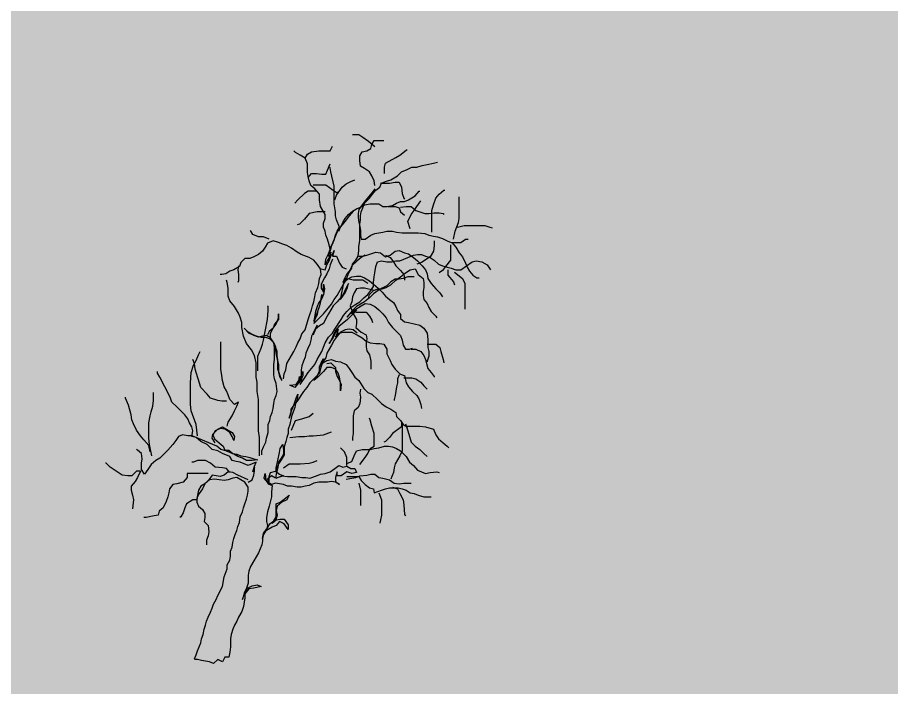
# Model space of a CAD drawing. Header units: centimetres. Extents: x 0 to 642158, y -847 to 649707.
# Drawn here: x 618043.47 to 618049.22, y 620515.32 to 620519.72 of the extents above; entities that cross this region are included whole.
import ezdxf

# ---------------------------------------------------------------- set-up
doc = ezdxf.new("R2010")
doc.units = ezdxf.units.CM
doc.header["$MEASUREMENT"] = 0
doc.layers.add('MEV_schema paysager_Ha', color=7, linetype='Continuous', lineweight=25, transparency=0.13)
doc.layers.add('MEV_vegetal_V', color=7, linetype='Continuous', lineweight=25)

# ---------------------------------------------------------------- blocks, each defined once
blk = doc.blocks.new('robinier FA')
at = {"layer": 'MEV_vegetal_V'}
for points in [[(7.486, 23.869), (7.185, 24.132), (6.922, 24.32), (6.734, 24.433), (6.434, 24.433)], [(7.486, 22.067), (7.448, 22.292), (7.335, 22.518), (7.223, 22.705), (6.997, 22.856), (6.809, 22.968), (6.772, 23.231), (6.772, 23.456), (6.884, 23.644), (7.11, 23.682), (7.298, 23.794), (7.335, 23.982), (7.448, 24.17), (7.899, 24.17)], [(4.218, 23.344), (4.33, 23.531), (4.518, 23.644), (4.856, 23.682), (5.382, 23.682), (5.495, 23.907)], [(7.936, 22.63), (7.936, 22.931), (7.974, 23.119), (8.462, 23.381), (8.65, 23.494), (8.951, 23.719), (8.988, 23.757)], [(4.969, 18.162), (5.157, 18.124), (5.232, 18.349), (5.344, 18.537), (5.42, 18.763), (5.42, 18.95), (5.382, 18.763), (5.269, 18.575), (5.157, 18.349), (5.194, 18.612), (5.307, 18.875), (5.382, 19.063), (5.344, 19.288), (5.269, 19.551), (5.194, 19.739), (5.157, 19.926), (5.081, 20.114), (5.081, 20.302), (5.157, 20.527), (5.157, 20.715), (5.044, 20.903), (4.931, 21.091), (4.894, 21.391), (4.894, 21.654), (4.668, 21.917), (4.48, 22.067), (4.405, 22.292), (4.367, 22.48), (4.33, 22.668), (4.33, 23.081), (4.218, 23.344), (3.992, 23.494), (3.767, 23.607), (3.692, 23.682)], [(4.367, 22.442), (4.518, 22.63), (4.743, 22.63), (5.006, 22.593), (5.194, 22.593), (5.269, 22.78), (5.382, 23.081)], [(5.495, 18.612), (5.382, 18.349), (5.344, 18.162), (5.232, 17.936), (5.119, 17.749), (4.969, 17.448), (4.969, 17.261), (5.081, 17.073), (5.081, 17.448), (5.119, 17.223), (5.081, 16.96), (5.006, 16.772), (4.856, 16.585), (4.781, 16.397), (4.706, 16.172), (4.631, 15.721), (4.706, 15.909), (4.781, 16.096), (4.894, 16.397), (4.931, 16.585), (4.969, 16.772), (5.006, 16.96), (4.969, 16.772), (4.894, 16.434), (4.818, 16.209), (4.781, 16.021), (4.668, 15.796), (4.631, 15.608), (4.856, 15.834), (5.081, 16.059), (5.232, 16.247), (5.457, 16.51), (5.57, 16.735), (5.72, 16.923), (6.02, 17.448), (6.133, 17.636), (6.208, 17.824), (6.283, 18.011), (6.396, 18.199), (6.434, 18.387), (6.584, 18.575), (6.697, 18.763), (6.734, 19.026), (6.734, 19.213), (6.772, 19.476), (6.772, 20.264), (6.809, 20.452), (6.809, 20.64), (6.847, 20.828), (6.922, 21.016), (6.997, 21.241), (7.223, 21.466), (7.373, 21.654), (7.523, 21.842), (7.711, 21.992), (7.786, 22.179), (7.974, 22.255), (8.237, 22.33), (8.537, 22.518), (8.725, 22.705), (8.988, 22.818), (9.214, 22.931), (9.439, 22.931), (9.702, 23.006), (9.927, 23.043), (10.228, 23.119), (10.416, 23.156)], [(5.382, 19.138), (5.495, 19.326), (5.57, 19.514), (5.645, 19.739), (5.72, 19.926), (5.833, 20.114), (5.683, 20.452), (5.645, 20.64), (5.645, 20.828), (5.607, 21.016), (5.57, 21.203), (5.57, 22.029), (5.42, 22.705), (5.382, 22.893), (5.344, 22.931)], [(4.593, 22.104), (5.194, 22.104), (5.532, 21.842), (5.72, 21.729), (5.758, 21.767)], [(5.607, 21.391), (5.683, 21.616), (5.946, 21.992), (6.133, 22.142), (6.358, 22.255), (6.546, 22.33)], [(7.748, 22.179), (8.162, 22.179), (8.425, 22.217), (8.612, 22.217), (8.725, 21.992), (8.763, 21.691), (8.838, 21.466), (8.875, 21.429)], [(4.781, 21.804), (4.367, 21.804), (4.18, 21.691), (3.88, 21.391), (3.729, 21.241)], [(5.795, 19.926), (5.87, 20.114), (5.983, 20.34), (6.095, 20.527), (6.246, 20.715), (6.434, 20.865), (6.621, 20.978), (6.809, 21.053), (6.997, 21.166), (7.26, 21.203), (7.674, 21.203), (7.861, 21.091), (8.049, 21.091), (8.312, 21.128), (8.5, 21.241), (8.688, 21.316), (8.875, 21.316), (9.063, 21.391), (9.364, 21.579), (9.551, 21.804), (9.589, 21.804)], [(7.486, 21.917), (7.335, 21.729), (7.185, 21.541), (7.035, 21.354), (6.884, 21.166), (6.734, 20.941), (6.697, 20.753), (6.697, 20.565), (6.734, 20.34), (6.772, 20.152), (6.809, 19.964), (6.809, 19.739), (6.847, 19.551), (7.035, 19.551), (7.298, 19.739), (7.486, 19.814), (7.674, 19.851), (7.861, 19.889), (8.049, 19.926), (8.312, 19.926), (8.5, 19.889), (8.763, 19.851), (9.514, 19.851), (9.814, 19.814), (10.002, 19.739), (10.228, 19.701), (10.416, 19.664), (10.641, 19.589), (10.866, 19.476), (11.054, 19.401), (11.505, 19.401), (11.73, 19.551), (11.843, 19.551)], [(10.153, 19.889), (10.153, 20.903), (10.228, 21.166), (10.34, 21.466), (10.491, 21.654), (10.716, 21.842), (10.754, 21.842)], [(9.138, 20.039), (9.026, 20.377), (9.176, 20.715), (9.326, 20.903), (9.439, 21.091), (9.626, 21.354)], [(11.167, 19.551), (11.242, 19.926), (11.392, 20.34), (11.43, 20.527), (11.43, 21.541)], [(8.086, 21.091), (8.425, 21.091), (8.612, 21.016), (8.688, 20.828), (8.875, 20.678)], [(8.688, 21.053), (8.951, 21.091), (9.176, 21.091), (9.402, 20.903), (9.814, 20.753), (10.002, 20.753), (10.265, 20.79), (10.491, 20.79), (10.679, 20.753), (10.716, 20.715)], [(5.157, 20.828), (4.781, 20.828), (4.405, 20.753), (4.18, 20.49), (3.955, 20.264), (3.842, 20.227)], [(6.471, 20.865), (6.283, 20.64), (6.133, 20.452), (5.946, 20.227), (5.795, 20.039), (5.683, 19.814), (5.607, 19.626), (5.532, 19.439), (5.457, 19.251), (5.382, 19.026), (5.307, 18.763), (5.495, 18.838), (5.57, 19.026), (5.495, 18.763), (5.683, 18.763), (5.833, 18.425), (5.946, 18.237), (6.133, 18.162)], [(11.354, 20.114), (11.655, 20.189), (12.632, 20.189), (12.857, 20.114), (12.97, 20.077)], [(2.527, 19.551), (2.264, 19.664), (2.039, 19.664), (1.776, 19.776), (1.663, 19.964)], [(3.203, 13.018), (3.241, 13.243), (3.316, 13.431), (3.353, 13.731), (3.466, 13.918), (3.579, 14.106), (3.692, 14.294), (3.804, 14.519), (3.88, 14.707), (3.992, 14.895), (4.067, 15.12), (4.218, 15.308), (4.367, 15.796), (4.443, 16.021), (4.518, 16.247), (4.555, 16.434), (4.631, 16.622), (4.668, 16.848), (4.706, 17.035), (4.818, 17.298), (4.856, 17.486), (4.894, 17.711), (4.969, 17.899), (4.931, 18.162), (4.781, 18.387), (4.631, 18.575), (4.405, 18.688), (4.03, 18.838), (3.842, 18.95), (3.579, 19.138), (3.353, 19.251), (3.166, 19.326), (2.978, 19.401), (2.715, 19.476), (2.452, 19.363), (2.339, 19.176), (2.227, 18.988), (2.039, 18.838), (1.813, 18.725), (1.626, 18.65), (1.4, 18.65), (1.212, 18.462), (1.137, 18.274), (0.875, 18.124), (0.687, 18.049), (0.499, 17.936), (0.311, 17.899), (0.236, 17.899)], [(10.265, 19.476), (10.265, 19.251), (10.228, 18.988), (10.077, 18.725), (9.664, 18.462), (9.439, 18.387)], [(11.017, 19.288), (11.017, 18.575), (10.791, 18.274), (10.641, 18.087), (10.491, 17.974)], [(11.092, 19.401), (11.279, 19.176), (11.43, 18.913), (11.58, 18.725), (11.73, 18.425), (11.805, 18.237), (11.918, 18.049), (12.068, 17.861), (12.256, 17.749), (12.369, 17.749)], [(7.148, 17.486), (6.922, 17.636), (6.471, 17.636), (6.283, 17.674), (6.095, 17.711), (6.02, 17.523), (5.983, 17.336), (5.908, 16.96), (5.87, 16.735), (6.095, 17.035), (6.208, 17.298), (6.246, 17.486), (6.095, 17.186), (6.02, 16.998), (5.87, 16.81), (5.72, 16.622), (5.532, 16.434), (5.42, 16.247), (5.307, 16.059), (5.194, 15.834), (5.081, 15.608), (4.894, 15.496), (4.706, 15.346), (4.593, 15.083), (4.668, 15.271), (4.781, 15.533), (4.631, 15.233), (4.518, 15.008), (4.48, 14.82), (4.443, 14.632), (4.33, 14.407), (4.255, 14.219), (4.218, 14.031), (4.143, 13.843), (4.067, 13.618), (4.03, 13.431), (4.03, 13.018), (3.917, 12.83), (3.992, 13.018), (4.105, 13.355), (4.105, 13.168), (4.03, 12.98), (3.729, 12.604), (3.504, 12.717), (3.804, 12.755), (3.917, 12.942), (3.955, 13.13), (4.067, 12.942), (3.992, 12.755), (4.218, 13.093), (4.367, 13.318), (4.518, 13.506), (4.668, 13.693), (4.781, 13.918), (4.894, 14.106), (5.006, 14.294), (5.157, 14.707), (5.307, 14.97), (5.495, 15.158), (5.607, 15.346), (5.908, 15.796), (6.02, 15.984), (6.171, 16.172), (6.358, 16.359), (6.584, 16.51), (6.772, 16.622), (6.96, 16.81), (7.148, 16.96), (7.298, 17.148), (7.411, 17.336), (7.411, 17.523), (7.448, 17.786), (7.486, 17.974), (7.523, 18.274), (7.598, 18.5), (7.786, 18.537), (8.049, 18.5), (8.274, 18.5), (8.462, 18.537), (8.65, 18.537), (8.838, 18.612), (9.026, 18.688), (9.289, 18.8), (9.476, 18.838), (9.664, 18.838), (9.852, 18.763), (10.077, 18.688), (10.265, 18.575), (10.453, 18.387), (10.641, 18.312), (10.866, 18.237), (11.054, 18.199), (11.279, 18.124), (11.505, 18.124), (11.768, 18.312), (12.031, 18.5), (12.219, 18.537), (12.482, 18.5), (12.745, 18.349), (12.894, 18.124)], [(6.734, 18.763), (6.922, 18.763), (7.11, 18.8), (7.298, 18.875), (7.523, 18.95), (7.748, 18.913), (7.974, 18.725), (8.199, 18.8), (8.425, 18.988), (8.612, 19.026), (8.875, 18.913), (9.063, 18.875), (9.289, 18.688), (9.476, 18.537), (9.702, 18.312), (9.852, 18.124), (9.927, 17.936), (9.965, 17.711), (10.115, 17.486), (10.34, 17.223), (10.528, 17.035), (10.641, 16.848)], [(7.035, 18.8), (6.847, 18.688), (6.659, 18.537), (6.396, 18.312), (6.321, 18.124), (6.171, 17.936), (6.058, 17.711), (5.983, 17.523), (6.208, 17.674), (6.396, 17.786), (6.621, 17.824), (6.809, 17.824), (6.997, 17.749), (7.223, 17.599), (7.411, 17.448), (7.636, 17.261), (7.823, 17.073), (7.974, 16.885), (8.162, 16.735), (8.349, 16.585), (8.462, 16.397), (8.537, 16.209), (8.688, 16.021), (8.688, 15.834), (8.875, 15.683), (9.063, 15.646), (9.589, 15.533), (9.777, 15.383), (9.927, 15.158), (9.965, 14.857), (9.965, 14.482), (10.002, 14.294), (10.002, 14.069), (9.927, 13.843), (9.927, 13.806)], [(7.974, 18.8), (8.199, 18.688), (8.349, 18.5), (8.462, 18.312), (8.688, 18.087), (8.838, 17.899), (8.875, 17.711), (8.875, 17.636)], [(1.099, 18.312), (1.062, 18.124), (1.099, 17.899), (1.099, 17.599), (1.062, 17.523)], [(7.185, 16.772), (7.223, 16.96), (7.411, 17.148), (7.636, 17.223), (7.823, 17.223), (8.011, 17.298), (8.237, 17.411), (8.462, 17.636), (8.688, 17.786), (8.913, 17.974), (9.138, 18.124), (9.364, 18.162), (9.514, 17.899), (9.739, 17.711), (9.777, 17.523), (9.777, 17.298), (9.739, 17.111), (9.739, 16.923), (9.777, 16.735), (9.927, 16.547), (10.002, 16.359), (10.115, 16.172), (10.34, 15.946), (10.378, 15.871)], [(10.904, 18.124), (10.904, 17.861), (11.167, 17.561), (11.204, 17.411)], [(11.204, 18.011), (11.58, 17.711), (11.693, 17.486), (11.693, 16.284)], [(2.076, 9.413), (2.076, 10.276), (2.039, 10.577), (2.039, 12.041), (2.001, 12.229), (1.964, 12.417), (1.964, 12.867), (1.926, 13.093), (1.926, 13.768), (1.851, 14.106), (1.701, 14.369), (1.475, 14.67), (1.325, 15.008), (1.25, 15.421), (1.25, 15.646), (1.175, 15.909), (1.099, 16.096), (0.912, 16.397), (0.687, 16.66), (0.611, 16.885), (0.611, 17.261), (0.574, 17.523), (0.536, 17.636)], [(9.326, 17.786), (9.026, 17.786), (8.8, 17.711), (8.612, 17.674), (8.425, 17.674), (8.237, 17.561), (8.049, 17.373), (7.823, 17.261), (7.636, 17.148), (7.411, 16.998), (7.223, 16.81), (6.997, 16.622), (6.809, 16.51), (6.621, 16.397), (6.434, 16.209), (6.171, 15.909), (6.358, 16.096), (6.546, 16.247), (6.847, 16.434), (7.035, 16.547), (7.26, 16.51), (7.486, 16.397), (7.674, 16.247), (7.861, 16.059), (8.011, 15.871), (8.124, 15.646), (8.312, 15.421), (8.688, 15.045), (8.763, 14.82), (8.8, 14.595), (8.913, 14.407), (9.101, 14.407), (9.251, 14.444)], [(7.448, 17.148), (6.997, 17.261), (6.809, 17.261), (6.621, 17.223), (6.509, 17.035), (6.434, 16.848), (6.396, 16.622), (6.321, 16.434), (6.396, 16.209), (6.509, 15.984), (6.621, 15.796), (6.621, 15.608), (6.584, 15.421), (6.847, 15.196), (7.072, 15.083), (7.11, 14.895), (7.072, 14.707), (7.072, 14.519), (7.11, 14.332), (7.223, 14.144), (7.298, 13.843), (7.298, 13.468)], [(2.001, 13.393), (2.001, 14.069), (2.076, 14.257), (2.152, 14.444), (2.227, 14.632), (2.264, 14.82), (2.339, 15.233), (2.452, 15.796), (2.49, 16.209), (2.49, 16.397), (2.452, 16.434)], [(2.189, 9.45), (2.189, 9.638), (2.264, 9.826), (2.377, 10.051), (2.415, 10.239), (2.49, 10.502), (2.49, 10.877), (2.565, 11.065), (2.602, 11.253), (2.677, 11.44), (2.715, 11.628), (2.752, 11.853), (2.79, 12.041), (2.865, 12.229), (2.903, 12.417), (2.865, 12.792), (2.79, 13.018), (2.752, 13.205), (2.752, 13.693), (2.79, 13.918), (2.79, 14.482), (2.752, 14.707), (2.602, 14.933), (2.415, 15.045), (2.227, 15.008), (2.039, 14.97), (1.813, 15.045), (1.55, 15.196), (1.362, 15.383), (1.588, 15.158), (1.964, 15.008), (2.152, 14.97), (2.377, 14.97), (2.565, 14.895), (2.752, 14.707), (2.827, 14.519), (2.827, 14.332), (2.865, 14.144), (2.903, 13.918), (2.978, 13.693), (2.978, 13.318), (3.015, 13.13), (3.128, 12.942), (3.015, 13.243), (2.94, 13.468), (2.94, 13.918), (2.903, 14.106), (2.903, 14.294), (2.827, 14.519), (2.715, 14.745), (2.602, 14.933), (2.602, 15.158), (2.715, 15.383), (2.865, 15.571), (2.978, 15.871), (2.978, 16.059), (2.978, 15.796), (2.79, 15.571), (2.715, 15.383), (2.527, 15.233), (2.452, 15.083)], [(6.396, 16.059), (6.621, 16.247), (6.434, 16.021), (6.208, 15.796), (5.795, 15.458), (5.645, 15.271), (5.532, 15.045), (5.457, 14.857), (5.344, 14.67), (5.495, 14.895), (5.645, 15.158), (5.758, 15.346), (5.72, 15.158), (5.645, 14.97), (5.758, 15.158), (6.02, 15.196), (6.396, 15.196), (6.697, 15.045), (6.884, 14.933), (7.072, 14.782), (7.26, 14.707), (7.523, 14.67), (7.711, 14.67), (7.899, 14.632), (8.049, 14.407), (8.049, 14.181), (8.199, 13.881), (8.274, 13.693), (8.425, 13.468), (8.65, 13.243), (8.838, 13.168), (8.875, 13.168)], [(6.584, 16.134), (7.072, 16.134), (7.223, 15.946), (7.335, 15.758), (7.373, 15.646)], [(6.659, 15.158), (6.471, 15.308), (6.283, 15.346), (6.095, 15.308), (5.87, 15.196), (5.72, 15.008), (5.57, 14.82), (5.457, 14.595), (5.344, 14.407), (5.232, 14.219), (5.194, 13.994), (5.006, 13.768), (4.931, 13.581), (5.044, 13.768), (5.232, 13.881), (5.457, 13.918), (5.645, 13.843), (5.87, 13.806), (6.133, 13.693), (6.283, 13.506), (6.396, 13.318), (6.546, 13.093), (6.734, 12.942), (6.96, 12.567), (7.148, 12.379), (7.335, 12.304), (7.598, 12.041), (7.786, 11.853), (8.011, 11.703), (8.237, 11.591), (8.462, 11.44), (8.5, 11.253), (8.688, 11.065), (8.8, 10.877), (8.988, 10.765), (9.063, 10.802)], [(0.574, 10.802), (0.611, 10.99), (0.799, 11.29), (0.912, 11.515), (1.024, 11.741), (1.099, 11.928), (0.912, 11.816), (0.687, 12.041), (0.611, 12.266), (0.536, 12.454), (0.424, 12.642), (0.348, 12.942), (0.311, 13.168), (0.273, 13.468), (0.273, 14.745)], [(9.176, 14.407), (9.402, 14.407), (9.626, 14.294), (9.777, 14.106), (9.852, 13.918), (9.965, 13.506), (10.115, 13.318), (10.265, 13.13), (10.265, 13.093)], [(9.927, 14.632), (10.34, 14.632), (10.528, 14.482), (10.566, 14.294), (10.679, 13.918), (10.716, 13.768)], [(-0.816, 10.351), (-0.891, 10.877), (-1.116, 11.515), (-1.154, 11.816), (-1.154, 12.83), (-1.116, 13.318), (-1.004, 13.656), (-0.891, 13.881), (-0.779, 14.144), (-0.704, 14.294)], [(0.536, 11.966), (0.311, 11.966), (0.123, 12.003), (-0.215, 12.116), (-0.365, 12.304), (-0.666, 12.604), (-0.929, 13.468), (-0.966, 13.731), (-1.041, 13.918)], [(5.232, 13.731), (5.42, 13.768), (5.645, 13.543), (5.645, 13.355), (5.72, 13.13), (5.833, 12.942), (5.908, 12.755), (5.87, 12.454), (5.87, 12.83), (5.833, 13.093), (5.758, 13.28), (5.645, 13.468), (5.457, 13.543), (5.232, 13.543), (5.081, 13.355), (4.818, 13.093), (4.631, 12.942), (4.781, 13.13), (4.894, 13.393), (4.894, 13.581), (4.969, 13.768), (5.081, 13.956), (5.006, 13.693), (4.931, 13.506), (4.894, 13.28), (4.443, 12.83), (4.292, 12.604), (4.143, 12.417), (3.842, 11.966), (3.692, 11.778), (3.541, 11.591), (3.541, 11.403), (3.466, 11.178), (3.579, 11.515), (3.654, 11.703), (3.729, 11.928), (3.804, 12.116), (3.88, 12.304), (3.842, 12.041), (3.767, 11.853), (3.729, 11.666), (3.654, 11.478), (3.579, 11.253), (3.504, 10.877), (3.429, 10.652), (3.429, 10.464), (3.353, 10.276), (3.316, 10.088), (3.241, 9.826), (3.241, 9.45), (3.09, 9.225), (2.978, 9.037), (2.903, 8.85), (2.865, 8.662), (2.865, 8.85), (2.94, 9.187), (3.015, 9.563), (3.053, 9.75), (3.166, 9.938), (3.203, 9.675), (3.203, 9.488), (3.09, 9.3), (2.978, 9.112), (2.94, 8.887), (2.865, 8.549), (2.827, 8.361), (2.64, 8.474), (2.452, 8.324), (2.527, 8.136), (2.527, 8.436), (2.602, 8.624), (2.827, 8.699), (3.015, 8.549), (3.203, 8.474), (2.865, 8.361), (3.128, 8.474), (3.391, 8.436), (3.804, 8.436), (4.067, 8.399), (4.255, 8.399), (4.443, 8.361), (4.743, 8.474), (4.931, 8.549), (5.157, 8.587), (5.382, 8.662), (5.607, 8.812), (5.795, 8.962), (5.983, 8.887), (6.171, 8.925), (6.358, 8.812), (6.546, 8.812), (6.621, 8.624), (6.396, 8.587), (6.171, 8.662), (5.908, 8.474), (5.72, 8.474), (5.72, 8.662), (5.645, 8.399), (5.645, 8.211), (5.833, 8.061), (5.645, 8.173), (5.457, 8.211), (5.269, 8.173), (4.856, 8.173), (4.631, 8.136), (4.405, 8.023), (4.218, 7.986), (4.03, 7.948), (3.842, 7.948), (3.579, 7.986), (3.391, 7.986), (3.203, 8.061), (3.015, 8.098), (2.827, 8.136), (2.64, 8.061), (2.452, 8.173), (2.302, 8.361), (2.339, 8.587), (2.377, 8.286), (2.49, 8.098), (2.677, 8.023), (2.64, 7.723), (2.64, 7.498), (2.527, 7.047), (2.452, 6.784), (2.415, 6.521), (2.415, 6.334), (2.452, 6.146), (2.415, 5.958), (2.264, 5.733), (2.227, 5.545), (2.264, 5.77), (2.452, 6.033), (2.565, 6.221), (2.752, 6.371), (2.865, 6.559), (2.865, 7.16), (3.053, 7.235), (3.241, 7.385), (3.466, 7.573), (3.353, 7.347), (3.128, 7.235), (2.903, 7.047), (2.865, 6.859), (2.903, 6.634), (2.865, 6.446), (2.677, 6.258), (2.865, 6.409), (3.053, 6.446), (3.241, 6.446), (3.429, 6.183), (3.429, 5.958), (3.241, 6.221), (3.015, 6.334), (2.865, 6.146), (2.677, 6.071), (2.49, 5.958), (2.302, 5.845), (2.227, 5.62), (2.227, 5.432), (2.189, 5.245), (2.039, 4.869), (1.926, 4.681), (1.813, 4.494), (1.663, 4.231), (1.588, 4.005), (1.55, 3.818), (1.55, 3.442), (1.475, 3.217), (1.362, 2.992), (1.287, 2.691), (1.4, 2.992), (1.513, 3.217), (1.738, 3.33), (1.964, 3.367), (2.152, 3.292), (1.813, 3.217), (1.588, 3.179), (1.4, 2.954), (1.4, 2.766), (1.325, 2.353), (1.25, 2.128), (1.099, 1.865), (1.024, 1.677), (0.912, 1.49), (0.837, 1.302), (0.762, 1.039), (0.724, 0.851), (0.724, 0.476), (0.687, 0.213), (0.649, -0.012), (0.461, -0.012), (0.348, -0.238), (0.123, -0.125), (-0.065, -0.313), (-0.253, -0.238), (-0.441, -0.2), (-0.628, -0.163), (-0.816, -0.125), (-0.966, -0.125)], [(0.01, 10.013), (-0.14, 10.239), (-0.102, 10.426), (0.123, 10.652), (0.348, 10.765), (0.611, 10.614), (0.799, 10.502), (0.912, 10.314), (0.875, 10.126), (0.799, 10.314), (0.687, 10.502), (0.461, 10.652), (0.236, 10.689), (0.01, 10.577), (-0.102, 10.389), (-0.027, 10.201), (0.198, 10.013), (0.386, 9.863), (0.461, 9.675), (0.649, 9.675), (0.837, 9.525), (1.024, 9.488), (1.212, 9.413), (1.438, 9.375), (1.626, 9.338), (1.813, 9.263), (2.001, 9.225), (1.738, 9.187), (1.475, 9.187), (1.287, 9.3), (1.062, 9.375), (0.875, 9.488), (0.499, 9.638), (0.273, 9.713), (0.085, 9.863), (-0.102, 9.938), (-0.29, 10.013), (-0.891, 10.276), (-1.079, 10.314), (-1.041, 10.577), (-1.079, 10.765), (-1.192, 10.952), (-1.267, 11.14), (-1.417, 11.328), (-1.605, 11.515), (-1.793, 11.703), (-2.018, 11.928), (-2.093, 12.116), (-2.206, 12.379), (-2.356, 12.642), (-2.581, 13.093), (-2.694, 13.28), (-2.694, 13.355)], [(8.612, 13.205), (8.537, 13.018), (8.537, 12.83), (8.5, 12.642), (8.425, 12.229), (8.387, 12.041), (8.387, 12.003)], [(8.875, 13.168), (8.951, 12.83), (9.063, 12.642), (9.251, 12.417), (9.439, 12.229), (9.551, 12.041), (9.626, 11.816), (9.664, 11.628)], [(8.838, 13.055), (9.214, 13.055), (9.402, 13.018), (9.626, 12.867), (9.777, 12.68), (9.927, 12.529)], [(-2.957, 9.413), (-3.07, 9.938), (-3.107, 10.239), (-3.107, 10.952), (-3.032, 11.29), (-2.995, 11.478), (-2.92, 11.741), (-2.882, 12.003), (-2.882, 12.379)], [(6.809, 12.529), (6.772, 12.341), (6.809, 12.154), (6.772, 11.853), (6.697, 11.666), (6.509, 11.515), (6.471, 11.29), (6.471, 10.464), (6.434, 10.276), (6.434, 10.126)], [(-3.032, 9.6), (-3.107, 9.901), (-3.333, 10.164), (-3.483, 10.351), (-3.671, 10.614), (-3.821, 10.915), (-3.897, 11.103), (-3.934, 11.328), (-4.047, 11.778), (-4.197, 12.116), (-4.197, 12.154)], [(3.579, 10.614), (3.767, 11.065), (4.067, 11.14), (4.405, 11.253), (4.593, 11.403)], [(6.772, 9), (7.035, 9.338), (7.148, 9.525), (7.26, 9.75), (7.448, 9.863), (7.448, 10.464), (7.335, 10.802), (7.26, 11.103), (7.223, 11.178)], [(8.725, 10.952), (8.725, 10.765), (8.312, 10.464), (8.162, 10.276), (7.974, 10.088), (7.899, 10.051)], [(8.763, 10.915), (8.763, 9.638), (8.65, 9.413), (8.425, 9.037), (8.387, 8.85), (8.349, 8.624), (8.274, 8.436), (8.237, 8.324)], [(8.913, 10.915), (9.026, 10.577), (9.101, 10.314), (9.176, 10.051), (9.364, 9.863), (9.589, 9.713), (9.777, 9.525), (9.927, 9.375)], [(8.951, 10.802), (9.589, 10.802), (9.852, 10.765), (10.228, 10.652), (10.34, 10.389), (10.453, 10.201), (10.679, 10.013), (10.866, 9.863), (10.942, 9.788)], [(1.55, 8.173), (1.738, 8.286), (1.813, 8.511), (1.851, 8.699), (1.851, 8.887), (1.776, 8.662), (1.851, 8.925), (1.926, 9.112), (1.55, 8.962), (1.362, 9.037), (1.175, 9.112), (0.987, 9.15), (0.799, 9.187), (0.687, 9.375), (0.348, 9.525), (0.123, 9.638), (-0.14, 9.713), (-0.365, 9.938), (-0.666, 10.088), (-0.891, 10.276), (-1.079, 10.351), (-1.267, 10.351), (-1.53, 10.389), (-1.718, 10.314), (-1.83, 10.126), (-1.981, 9.938), (-2.206, 9.675), (-2.394, 9.488), (-2.581, 9.3), (-2.769, 9.187), (-2.995, 9), (-3.145, 8.774), (-3.295, 8.549), (-3.446, 8.774), (-3.446, 9.075), (-3.408, 9.263), (-3.446, 9.525), (-3.633, 9.675), (-3.671, 9.713)], [(3.504, 10.276), (3.917, 10.314), (4.18, 10.314), (4.405, 10.351), (4.593, 10.351), (5.081, 10.389), (5.457, 10.539)], [(6.208, 9.075), (6.396, 9.15), (6.509, 9.413), (6.621, 9.638), (6.884, 9.713), (7.26, 9.713), (7.448, 9.75), (7.674, 9.788), (7.936, 9.863), (8.124, 9.863), (8.312, 9.826), (8.5, 9.75), (8.688, 9.638), (8.951, 9.375), (9.101, 9.112), (9.289, 8.962), (9.476, 8.737), (9.664, 8.662), (9.852, 8.587), (10.077, 8.624), (10.378, 8.662), (10.491, 8.624)], [(6.171, 8.962), (6.171, 9.338), (6.058, 9.6), (5.87, 9.788)], [(-3.483, 8.699), (-3.671, 8.699), (-3.897, 8.474), (-4.084, 8.474), (-4.347, 8.511), (-4.911, 8.887), (-5.098, 9.075), (-5.136, 9.075)], [(0.687, 8.624), (0.536, 8.812), (0.348, 8.85), (0.01, 8.887), (-0.215, 9.075), (-0.441, 9.187), (-0.816, 9.187), (-1.004, 9.112), (-1.079, 9.112)], [(3.203, 8.85), (3.466, 9.037), (3.992, 9.037), (4.405, 9.075), (4.593, 9.112), (4.781, 9.187)], [(-3.483, 8.699), (-3.633, 8.399), (-3.746, 8.211), (-3.934, 7.986), (-3.934, 7.798), (-3.859, 7.573), (-3.821, 7.347), (-3.859, 6.934)], [(1.55, 8.286), (1.062, 8.511), (0.837, 8.624), (0.611, 8.662), (0.424, 8.511), (0.236, 8.436), (0.048, 8.474), (-0.14, 8.511), (-0.29, 8.286), (-0.478, 8.098), (-0.666, 7.986), (-0.779, 7.798), (-0.816, 7.573), (-0.853, 7.347), (-1.041, 7.347), (-1.342, 7.16), (-1.417, 6.972), (-1.492, 6.747), (-1.605, 6.559), (-1.643, 6.521)], [(-0.328, 8.587), (-1.304, 8.587), (-1.304, 8.399), (-1.492, 8.173), (-1.793, 8.098), (-1.981, 8.061), (-2.131, 7.873), (-2.169, 7.685), (-2.206, 7.498), (-2.281, 7.272), (-2.432, 6.972), (-2.619, 6.822), (-2.657, 6.634), (-2.844, 6.596), (-3.22, 6.521), (-3.333, 6.521)], [(-0.966, -0.088), (-0.891, 0.1), (-0.816, 0.288), (-0.741, 0.476), (-0.666, 0.664), (-0.628, 0.851), (-0.553, 1.039), (-0.516, 1.302), (-0.441, 1.49), (-0.403, 1.677), (-0.328, 1.865), (-0.215, 2.09), (-0.14, 2.278), (-0.065, 2.466), (0.048, 2.691), (0.123, 2.879), (0.348, 3.292), (0.424, 3.742), (0.574, 4.118), (0.574, 4.306), (0.687, 4.531), (0.724, 4.719), (0.724, 4.944), (0.799, 5.132), (0.837, 5.357), (0.875, 5.545), (0.949, 5.733), (1.024, 5.92), (1.062, 6.108), (1.137, 6.296), (1.175, 6.559), (1.287, 6.784), (1.325, 6.972), (1.4, 7.16), (1.475, 7.385), (1.513, 7.573), (1.55, 7.76), (1.55, 7.948), (1.4, 8.173), (1.212, 8.286), (1.024, 8.399), (0.837, 8.361), (0.611, 8.286), (0.424, 8.249), (0.198, 8.286), (-0.027, 8.324), (-0.253, 8.286), (-0.478, 8.098), (-0.591, 7.873), (-0.741, 7.648), (-0.853, 7.423), (-0.853, 7.235), (-0.779, 7.047), (-0.591, 6.897), (-0.478, 6.709), (-0.478, 6.521), (-0.516, 6.334), (-0.328, 6.146), (-0.29, 5.845), (-0.328, 5.658), (-0.403, 5.47), (-0.403, 5.245)], [(6.133, 8.324), (6.396, 8.361), (6.584, 8.399), (6.772, 8.474), (7.11, 8.511), (7.298, 8.549), (7.486, 8.549), (7.674, 8.399), (7.861, 8.361), (8.162, 8.286), (8.387, 8.136), (8.612, 8.098), (8.838, 8.136), (9.176, 8.136)], [(6.171, 8.436), (6.734, 8.436), (6.847, 8.249), (7.035, 8.061), (7.223, 7.91), (7.411, 7.873), (7.448, 7.685), (7.786, 7.798), (7.974, 7.873), (8.162, 7.91), (8.575, 7.91), (8.763, 7.873), (8.951, 7.798), (9.138, 7.685), (9.326, 7.648), (9.514, 7.573), (9.777, 7.498), (10.115, 7.498)], [(6.734, 8.136), (6.809, 7.798), (6.809, 7.085)], [(8.312, 7.948), (8.537, 7.873), (8.65, 7.648), (8.8, 7.347), (8.838, 7.122), (8.875, 6.672), (8.913, 6.596)], [(7.674, 7.685), (7.786, 7.347), (7.786, 6.634), (7.748, 6.409), (7.711, 6.258)]]:
    blk.add_lwpolyline(points, dxfattribs=at)

msp = doc.modelspace()

# ---------------------------------------------------------------- hatches: boundary and pattern name
at = {"layer": 'MEV_schema paysager_Ha', "true_color": 0xffffff, "transparency": 33554687}
h = msp.add_hatch(color=7, dxfattribs=at)
h.dxf.hatch_style = 1
h.paths.add_polyline_path([(618032.2509, 620761.0545), (618095.8946, 620761.0545), (618095.8946, 620456.2675), (618032.2509, 620456.2675)])

# ---------------------------------------------------------------- block references
at = {"layer": 'MEV_vegetal_V', "xscale": 0.140314526967059, "yscale": 0.140314526967059, "zscale": 0.140314526967059}
msp.add_blockref('robinier FA', (618044.7722, 620515.5226), dxfattribs=at)

doc.saveas('drawing.dxf')
